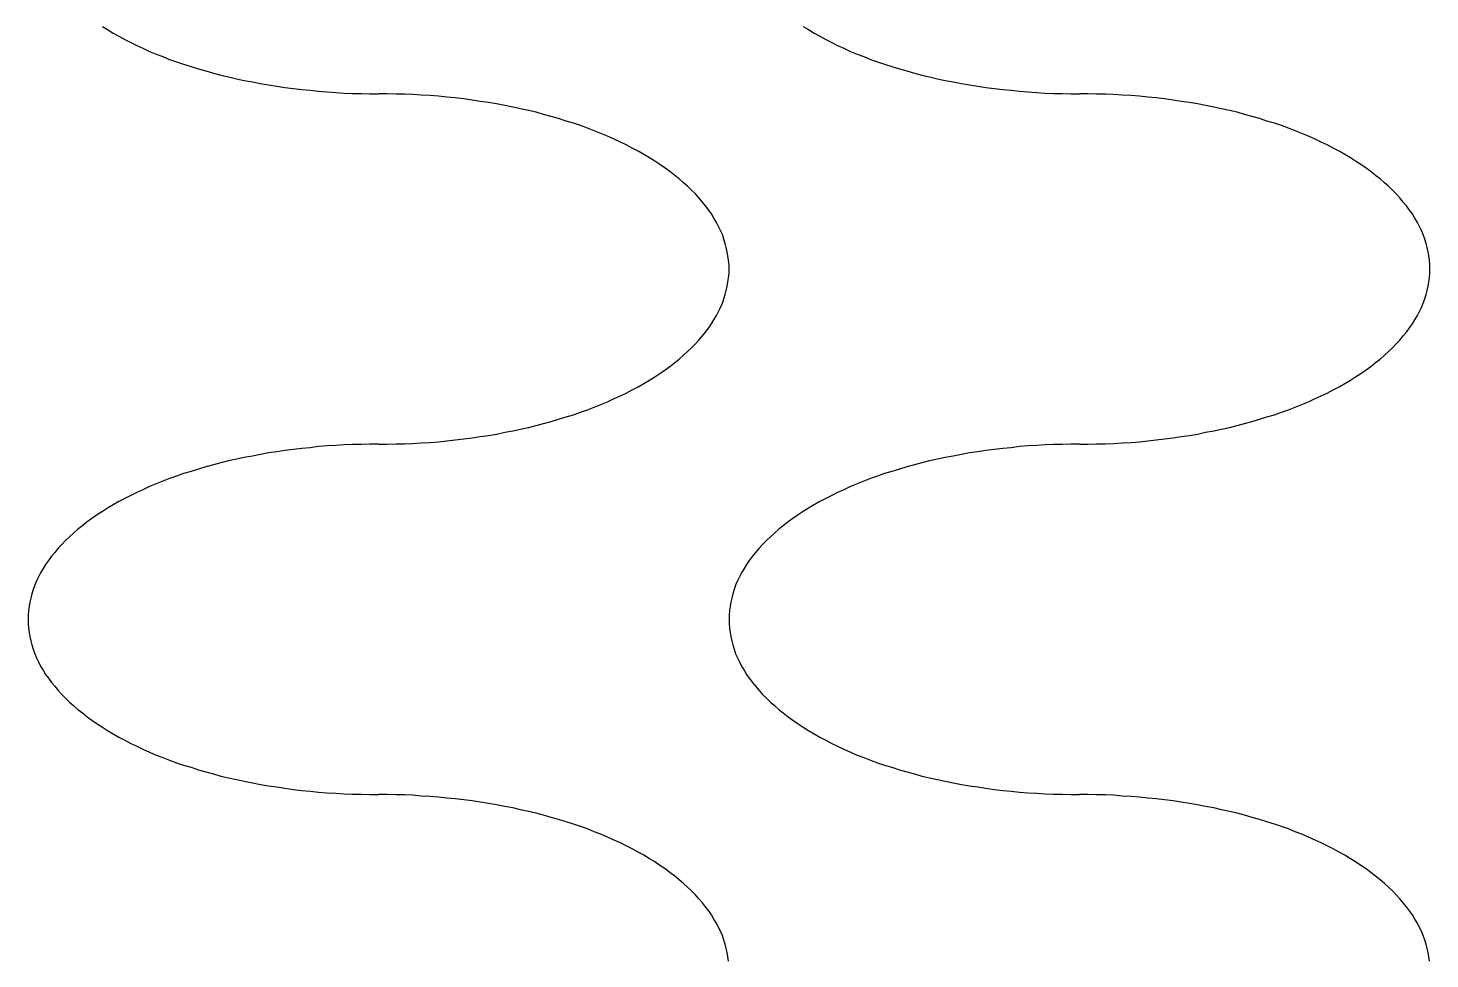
# Model space of a CAD drawing. Extents: x 0 to 40, y 0 to 70.
# Drawn here: x 29.6 to 30, y 52.0531 to 52.3188 of the extents above; entities that cross this region are included whole.
import ezdxf

# ---------------------------------------------------------------- set-up
doc = ezdxf.new("R2010")
doc.units = 0
doc.layers.add('AL_FOIL', color=2, linetype='CONTINUOUS')

msp = doc.modelspace()

# ---------------------------------------------------------------- linework, layer by layer
at = {"layer": 'AL_FOIL'}
for p, q in [((29.6212, 52.3192), (29.6227, 52.3183)), ((29.6227, 52.3183), (29.6243, 52.3173)), ((29.6243, 52.3173), (29.6259, 52.3164)), ((29.6259, 52.3164), (29.6276, 52.3155)), ((29.8212, 52.3192), (29.8227, 52.3183)), ((29.8227, 52.3183), (29.8243, 52.3173)), ((29.8243, 52.3173), (29.8259, 52.3164)), ((29.8259, 52.3164), (29.8276, 52.3155)), ((29.6276, 52.3155), (29.6293, 52.3146)), ((29.6293, 52.3146), (29.631, 52.3138)), ((29.631, 52.3138), (29.6328, 52.313)), ((29.6328, 52.313), (29.6347, 52.3121)), ((29.6347, 52.3121), (29.6366, 52.3113)), ((29.8276, 52.3155), (29.8293, 52.3146)), ((29.8293, 52.3146), (29.831, 52.3138)), ((29.831, 52.3138), (29.8328, 52.313)), ((29.8328, 52.313), (29.8347, 52.3121)), ((29.8347, 52.3121), (29.8366, 52.3113)), ((29.6366, 52.3113), (29.6385, 52.3106)), ((29.6385, 52.3106), (29.6404, 52.3098)), ((29.6404, 52.3098), (29.6424, 52.3091)), ((29.6424, 52.3091), (29.6444, 52.3084)), ((29.6444, 52.3084), (29.6465, 52.3078)), ((29.8366, 52.3113), (29.8385, 52.3106)), ((29.8385, 52.3106), (29.8404, 52.3098)), ((29.8404, 52.3098), (29.8424, 52.3091)), ((29.8424, 52.3091), (29.8444, 52.3084)), ((29.8444, 52.3084), (29.8465, 52.3078)), ((29.6465, 52.3078), (29.6486, 52.3071)), ((29.6486, 52.3071), (29.6507, 52.3065)), ((29.6507, 52.3065), (29.6529, 52.3059)), ((29.6529, 52.3059), (29.655, 52.3053)), ((29.655, 52.3053), (29.6572, 52.3048)), ((29.6572, 52.3048), (29.6595, 52.3043)), ((29.6595, 52.3043), (29.6617, 52.3038)), ((29.8465, 52.3078), (29.8486, 52.3071)), ((29.8486, 52.3071), (29.8507, 52.3065)), ((29.8507, 52.3065), (29.8529, 52.3059)), ((29.8529, 52.3059), (29.855, 52.3053)), ((29.855, 52.3053), (29.8572, 52.3048)), ((29.8572, 52.3048), (29.8595, 52.3043)), ((29.8595, 52.3043), (29.8617, 52.3038)), ((29.6617, 52.3038), (29.664, 52.3034)), ((29.664, 52.3034), (29.6663, 52.3029)), ((29.6663, 52.3029), (29.6686, 52.3025)), ((29.6686, 52.3025), (29.671, 52.3022)), ((29.671, 52.3022), (29.6733, 52.3018)), ((29.6733, 52.3018), (29.6757, 52.3015)), ((29.6757, 52.3015), (29.6781, 52.3012)), ((29.6781, 52.3012), (29.6805, 52.301)), ((29.6805, 52.301), (29.6829, 52.3007)), ((29.6829, 52.3007), (29.6853, 52.3005)), ((29.6853, 52.3005), (29.6878, 52.3004)), ((29.6878, 52.3004), (29.6902, 52.3002)), ((29.6902, 52.3002), (29.6926, 52.3001)), ((29.6926, 52.3001), (29.6951, 52.3001)), ((29.6951, 52.3001), (29.6975, 52.3)), ((29.6975, 52.3), (29.7, 52.3)), ((29.7025, 52.3), (29.7, 52.3)), ((29.7049, 52.2999), (29.7025, 52.3)), ((29.8617, 52.3038), (29.864, 52.3034)), ((29.864, 52.3034), (29.8663, 52.3029)), ((29.8663, 52.3029), (29.8686, 52.3025)), ((29.8686, 52.3025), (29.871, 52.3022)), ((29.871, 52.3022), (29.8733, 52.3018)), ((29.8733, 52.3018), (29.8757, 52.3015)), ((29.8757, 52.3015), (29.8781, 52.3012)), ((29.8781, 52.3012), (29.8805, 52.301)), ((29.8805, 52.301), (29.8829, 52.3007)), ((29.8829, 52.3007), (29.8853, 52.3005)), ((29.8853, 52.3005), (29.8878, 52.3004)), ((29.8878, 52.3004), (29.8902, 52.3002)), ((29.8902, 52.3002), (29.8926, 52.3001)), ((29.8926, 52.3001), (29.8951, 52.3001)), ((29.8951, 52.3001), (29.8975, 52.3)), ((29.8975, 52.3), (29.9, 52.3)), ((29.9025, 52.3), (29.9, 52.3)), ((29.9049, 52.2999), (29.9025, 52.3)), ((29.7074, 52.2999), (29.7049, 52.2999)), ((29.7098, 52.2998), (29.7074, 52.2999)), ((29.7122, 52.2996), (29.7098, 52.2998)), ((29.7147, 52.2995), (29.7122, 52.2996)), ((29.7171, 52.2993), (29.7147, 52.2995)), ((29.7195, 52.299), (29.7171, 52.2993)), ((29.7219, 52.2988), (29.7195, 52.299)), ((29.7243, 52.2985), (29.7219, 52.2988)), ((29.7267, 52.2982), (29.7243, 52.2985)), ((29.729, 52.2978), (29.7267, 52.2982)), ((29.7314, 52.2975), (29.729, 52.2978)), ((29.7337, 52.2971), (29.7314, 52.2975)), ((29.736, 52.2966), (29.7337, 52.2971)), ((29.7383, 52.2962), (29.736, 52.2966)), ((29.7405, 52.2957), (29.7383, 52.2962)), ((29.9074, 52.2999), (29.9049, 52.2999)), ((29.9098, 52.2998), (29.9074, 52.2999)), ((29.9122, 52.2996), (29.9098, 52.2998)), ((29.9147, 52.2995), (29.9122, 52.2996)), ((29.9171, 52.2993), (29.9147, 52.2995)), ((29.9195, 52.299), (29.9171, 52.2993)), ((29.9219, 52.2988), (29.9195, 52.299)), ((29.9243, 52.2985), (29.9219, 52.2988)), ((29.9267, 52.2982), (29.9243, 52.2985)), ((29.929, 52.2978), (29.9267, 52.2982)), ((29.9314, 52.2975), (29.929, 52.2978)), ((29.9337, 52.2971), (29.9314, 52.2975)), ((29.936, 52.2966), (29.9337, 52.2971)), ((29.9383, 52.2962), (29.936, 52.2966)), ((29.9405, 52.2957), (29.9383, 52.2962)), ((29.7428, 52.2952), (29.7405, 52.2957)), ((29.745, 52.2947), (29.7428, 52.2952)), ((29.7471, 52.2941), (29.745, 52.2947)), ((29.7493, 52.2935), (29.7471, 52.2941)), ((29.7514, 52.2929), (29.7493, 52.2935)), ((29.7535, 52.2922), (29.7514, 52.2929)), ((29.7556, 52.2916), (29.7535, 52.2922)), ((29.9428, 52.2952), (29.9405, 52.2957)), ((29.945, 52.2947), (29.9428, 52.2952)), ((29.9471, 52.2941), (29.945, 52.2947)), ((29.9493, 52.2935), (29.9471, 52.2941)), ((29.9514, 52.2929), (29.9493, 52.2935)), ((29.9535, 52.2922), (29.9514, 52.2929)), ((29.9556, 52.2916), (29.9535, 52.2922)), ((29.7576, 52.2909), (29.7556, 52.2916)), ((29.7596, 52.2902), (29.7576, 52.2909)), ((29.7615, 52.2894), (29.7596, 52.2902)), ((29.7634, 52.2887), (29.7615, 52.2894)), ((29.7653, 52.2879), (29.7634, 52.2887)), ((29.9576, 52.2909), (29.9556, 52.2916)), ((29.9596, 52.2902), (29.9576, 52.2909)), ((29.9615, 52.2894), (29.9596, 52.2902)), ((29.9634, 52.2887), (29.9615, 52.2894)), ((29.9653, 52.2879), (29.9634, 52.2887)), ((29.7672, 52.287), (29.7653, 52.2879)), ((29.769, 52.2862), (29.7672, 52.287)), ((29.7707, 52.2854), (29.769, 52.2862)), ((29.7724, 52.2845), (29.7707, 52.2854)), ((29.7741, 52.2836), (29.7724, 52.2845)), ((29.9672, 52.287), (29.9653, 52.2879)), ((29.969, 52.2862), (29.9672, 52.287)), ((29.9707, 52.2854), (29.969, 52.2862)), ((29.9724, 52.2845), (29.9707, 52.2854)), ((29.9741, 52.2836), (29.9724, 52.2845)), ((29.7757, 52.2827), (29.7741, 52.2836)), ((29.7773, 52.2817), (29.7757, 52.2827)), ((29.7788, 52.2808), (29.7773, 52.2817)), ((29.7803, 52.2798), (29.7788, 52.2808)), ((29.9757, 52.2827), (29.9741, 52.2836)), ((29.9773, 52.2817), (29.9757, 52.2827)), ((29.9788, 52.2808), (29.9773, 52.2817)), ((29.9803, 52.2798), (29.9788, 52.2808)), ((29.7818, 52.2788), (29.7803, 52.2798)), ((29.7831, 52.2778), (29.7818, 52.2788)), ((29.7845, 52.2767), (29.7831, 52.2778)), ((29.7858, 52.2757), (29.7845, 52.2767)), ((29.9818, 52.2788), (29.9803, 52.2798)), ((29.9831, 52.2778), (29.9818, 52.2788)), ((29.9845, 52.2767), (29.9831, 52.2778)), ((29.9858, 52.2757), (29.9845, 52.2767)), ((29.787, 52.2746), (29.7858, 52.2757)), ((29.7882, 52.2736), (29.787, 52.2746)), ((29.7893, 52.2725), (29.7882, 52.2736)), ((29.7904, 52.2714), (29.7893, 52.2725)), ((29.987, 52.2746), (29.9858, 52.2757)), ((29.9882, 52.2736), (29.987, 52.2746)), ((29.9893, 52.2725), (29.9882, 52.2736)), ((29.9904, 52.2714), (29.9893, 52.2725)), ((29.7914, 52.2703), (29.7904, 52.2714)), ((29.7924, 52.2691), (29.7914, 52.2703)), ((29.7933, 52.268), (29.7924, 52.2691)), ((29.7942, 52.2668), (29.7933, 52.268)), ((29.9914, 52.2703), (29.9904, 52.2714)), ((29.9924, 52.2691), (29.9914, 52.2703)), ((29.9933, 52.268), (29.9924, 52.2691)), ((29.9942, 52.2668), (29.9933, 52.268)), ((29.795, 52.2657), (29.7942, 52.2668)), ((29.7957, 52.2645), (29.795, 52.2657)), ((29.7964, 52.2633), (29.7957, 52.2645)), ((29.995, 52.2657), (29.9942, 52.2668)), ((29.9957, 52.2645), (29.995, 52.2657)), ((29.9964, 52.2633), (29.9957, 52.2645)), ((29.797, 52.2621), (29.7964, 52.2633)), ((29.7976, 52.261), (29.797, 52.2621)), ((29.7981, 52.2598), (29.7976, 52.261)), ((29.997, 52.2621), (29.9964, 52.2633)), ((29.9976, 52.261), (29.997, 52.2621)), ((29.9981, 52.2598), (29.9976, 52.261)), ((29.7985, 52.2585), (29.7981, 52.2598)), ((29.7989, 52.2573), (29.7985, 52.2585)), ((29.7992, 52.2561), (29.7989, 52.2573)), ((29.7995, 52.2549), (29.7992, 52.2561)), ((29.9985, 52.2585), (29.9981, 52.2598)), ((29.9989, 52.2573), (29.9985, 52.2585)), ((29.9992, 52.2561), (29.9989, 52.2573)), ((29.9995, 52.2549), (29.9992, 52.2561)), ((29.7997, 52.2537), (29.7995, 52.2549)), ((29.7999, 52.2525), (29.7997, 52.2537)), ((29.8, 52.2512), (29.7999, 52.2525)), ((29.9997, 52.2537), (29.9995, 52.2549)), ((29.9999, 52.2525), (29.9997, 52.2537)), ((30, 52.2512), (29.9999, 52.2525)), ((29.7999, 52.2475), (29.8, 52.2488)), ((29.8, 52.25), (29.8, 52.2512)), ((29.8, 52.2488), (29.8, 52.25)), ((29.9999, 52.2475), (30, 52.2488)), ((30, 52.25), (30, 52.2512)), ((30, 52.2488), (30, 52.25)), ((29.7992, 52.2439), (29.7995, 52.2451)), ((29.7995, 52.2451), (29.7997, 52.2463)), ((29.7997, 52.2463), (29.7999, 52.2475)), ((29.9992, 52.2439), (29.9995, 52.2451)), ((29.9995, 52.2451), (29.9997, 52.2463)), ((29.9997, 52.2463), (29.9999, 52.2475)), ((29.7976, 52.239), (29.7981, 52.2402)), ((29.7981, 52.2402), (29.7985, 52.2415)), ((29.7985, 52.2415), (29.7989, 52.2427)), ((29.7989, 52.2427), (29.7992, 52.2439)), ((29.9976, 52.239), (29.9981, 52.2402)), ((29.9981, 52.2402), (29.9985, 52.2415)), ((29.9985, 52.2415), (29.9989, 52.2427)), ((29.9989, 52.2427), (29.9992, 52.2439)), ((29.7957, 52.2355), (29.7964, 52.2367)), ((29.7964, 52.2367), (29.797, 52.2379)), ((29.797, 52.2379), (29.7976, 52.239)), ((29.9957, 52.2355), (29.9964, 52.2367)), ((29.9964, 52.2367), (29.997, 52.2379)), ((29.997, 52.2379), (29.9976, 52.239)), ((29.7924, 52.2309), (29.7933, 52.232)), ((29.7933, 52.232), (29.7942, 52.2332)), ((29.7942, 52.2332), (29.795, 52.2343)), ((29.795, 52.2343), (29.7957, 52.2355)), ((29.9924, 52.2309), (29.9933, 52.232)), ((29.9933, 52.232), (29.9942, 52.2332)), ((29.9942, 52.2332), (29.995, 52.2343)), ((29.995, 52.2343), (29.9957, 52.2355)), ((29.7893, 52.2275), (29.7904, 52.2286)), ((29.7904, 52.2286), (29.7914, 52.2297)), ((29.7914, 52.2297), (29.7924, 52.2309)), ((29.9893, 52.2275), (29.9904, 52.2286)), ((29.9904, 52.2286), (29.9914, 52.2297)), ((29.9914, 52.2297), (29.9924, 52.2309)), ((29.7845, 52.2233), (29.7858, 52.2243)), ((29.7858, 52.2243), (29.787, 52.2254)), ((29.787, 52.2254), (29.7882, 52.2264)), ((29.7882, 52.2264), (29.7893, 52.2275)), ((29.9845, 52.2233), (29.9858, 52.2243)), ((29.9858, 52.2243), (29.987, 52.2254)), ((29.987, 52.2254), (29.9882, 52.2264)), ((29.9882, 52.2264), (29.9893, 52.2275)), ((29.7788, 52.2192), (29.7803, 52.2202)), ((29.7803, 52.2202), (29.7818, 52.2212)), ((29.7818, 52.2212), (29.7831, 52.2222)), ((29.7831, 52.2222), (29.7845, 52.2233)), ((29.9788, 52.2192), (29.9803, 52.2202)), ((29.9803, 52.2202), (29.9818, 52.2212)), ((29.9818, 52.2212), (29.9831, 52.2222)), ((29.9831, 52.2222), (29.9845, 52.2233)), ((29.7724, 52.2155), (29.7741, 52.2164)), ((29.7741, 52.2164), (29.7757, 52.2173)), ((29.7757, 52.2173), (29.7773, 52.2183)), ((29.7773, 52.2183), (29.7788, 52.2192)), ((29.9724, 52.2155), (29.9741, 52.2164)), ((29.9741, 52.2164), (29.9757, 52.2173)), ((29.9757, 52.2173), (29.9773, 52.2183)), ((29.9773, 52.2183), (29.9788, 52.2192)), ((29.7634, 52.2113), (29.7653, 52.2121)), ((29.7653, 52.2121), (29.7672, 52.213)), ((29.7672, 52.213), (29.769, 52.2138)), ((29.769, 52.2138), (29.7707, 52.2146)), ((29.7707, 52.2146), (29.7724, 52.2155)), ((29.9634, 52.2113), (29.9653, 52.2121)), ((29.9653, 52.2121), (29.9672, 52.213)), ((29.9672, 52.213), (29.969, 52.2138)), ((29.969, 52.2138), (29.9707, 52.2146)), ((29.9707, 52.2146), (29.9724, 52.2155)), ((29.7535, 52.2078), (29.7556, 52.2084)), ((29.7556, 52.2084), (29.7576, 52.2091)), ((29.7576, 52.2091), (29.7596, 52.2098)), ((29.7596, 52.2098), (29.7615, 52.2106)), ((29.7615, 52.2106), (29.7634, 52.2113)), ((29.9535, 52.2078), (29.9556, 52.2084)), ((29.9556, 52.2084), (29.9576, 52.2091)), ((29.9576, 52.2091), (29.9596, 52.2098)), ((29.9596, 52.2098), (29.9615, 52.2106)), ((29.9615, 52.2106), (29.9634, 52.2113)), ((29.7383, 52.2038), (29.7405, 52.2043)), ((29.7405, 52.2043), (29.7428, 52.2048)), ((29.7428, 52.2048), (29.745, 52.2053)), ((29.745, 52.2053), (29.7471, 52.2059)), ((29.7471, 52.2059), (29.7493, 52.2065)), ((29.7493, 52.2065), (29.7514, 52.2071)), ((29.7514, 52.2071), (29.7535, 52.2078)), ((29.9383, 52.2038), (29.9405, 52.2043)), ((29.9405, 52.2043), (29.9428, 52.2048)), ((29.9428, 52.2048), (29.945, 52.2053)), ((29.945, 52.2053), (29.9471, 52.2059)), ((29.9471, 52.2059), (29.9493, 52.2065)), ((29.9493, 52.2065), (29.9514, 52.2071)), ((29.9514, 52.2071), (29.9535, 52.2078)), ((29.6975, 52.2), (29.6951, 52.1999)), ((29.7, 52.2), (29.6975, 52.2)), ((29.7, 52.2), (29.7025, 52.2)), ((29.7025, 52.2), (29.7049, 52.2001)), ((29.7049, 52.2001), (29.7074, 52.2001)), ((29.7074, 52.2001), (29.7098, 52.2002)), ((29.7098, 52.2002), (29.7122, 52.2004)), ((29.7122, 52.2004), (29.7147, 52.2005)), ((29.7147, 52.2005), (29.7171, 52.2007)), ((29.7171, 52.2007), (29.7195, 52.201)), ((29.7195, 52.201), (29.7219, 52.2012)), ((29.7219, 52.2012), (29.7243, 52.2015)), ((29.7243, 52.2015), (29.7267, 52.2018)), ((29.7267, 52.2018), (29.729, 52.2022)), ((29.729, 52.2022), (29.7314, 52.2025)), ((29.7314, 52.2025), (29.7337, 52.2029)), ((29.7337, 52.2029), (29.736, 52.2034)), ((29.736, 52.2034), (29.7383, 52.2038)), ((29.8975, 52.2), (29.8951, 52.1999)), ((29.9, 52.2), (29.8975, 52.2)), ((29.9, 52.2), (29.9025, 52.2)), ((29.9025, 52.2), (29.9049, 52.2001)), ((29.9049, 52.2001), (29.9074, 52.2001)), ((29.9074, 52.2001), (29.9098, 52.2002)), ((29.9098, 52.2002), (29.9122, 52.2004)), ((29.9122, 52.2004), (29.9147, 52.2005)), ((29.9147, 52.2005), (29.9171, 52.2007)), ((29.9171, 52.2007), (29.9195, 52.201)), ((29.9195, 52.201), (29.9219, 52.2012)), ((29.9219, 52.2012), (29.9243, 52.2015)), ((29.9243, 52.2015), (29.9267, 52.2018)), ((29.9267, 52.2018), (29.929, 52.2022)), ((29.929, 52.2022), (29.9314, 52.2025)), ((29.9314, 52.2025), (29.9337, 52.2029)), ((29.9337, 52.2029), (29.936, 52.2034)), ((29.936, 52.2034), (29.9383, 52.2038)), ((29.6617, 52.1962), (29.6595, 52.1957)), ((29.664, 52.1966), (29.6617, 52.1962)), ((29.6663, 52.1971), (29.664, 52.1966)), ((29.6686, 52.1975), (29.6663, 52.1971)), ((29.671, 52.1978), (29.6686, 52.1975)), ((29.6733, 52.1982), (29.671, 52.1978)), ((29.6757, 52.1985), (29.6733, 52.1982)), ((29.6781, 52.1988), (29.6757, 52.1985)), ((29.6805, 52.199), (29.6781, 52.1988)), ((29.6829, 52.1993), (29.6805, 52.199)), ((29.6853, 52.1995), (29.6829, 52.1993)), ((29.6878, 52.1996), (29.6853, 52.1995)), ((29.6902, 52.1998), (29.6878, 52.1996)), ((29.6926, 52.1999), (29.6902, 52.1998)), ((29.6951, 52.1999), (29.6926, 52.1999)), ((29.8617, 52.1962), (29.8595, 52.1957)), ((29.864, 52.1966), (29.8617, 52.1962)), ((29.8663, 52.1971), (29.864, 52.1966)), ((29.8686, 52.1975), (29.8663, 52.1971)), ((29.871, 52.1978), (29.8686, 52.1975)), ((29.8733, 52.1982), (29.871, 52.1978)), ((29.8757, 52.1985), (29.8733, 52.1982)), ((29.8781, 52.1988), (29.8757, 52.1985)), ((29.8805, 52.199), (29.8781, 52.1988)), ((29.8829, 52.1993), (29.8805, 52.199)), ((29.8853, 52.1995), (29.8829, 52.1993)), ((29.8878, 52.1996), (29.8853, 52.1995)), ((29.8902, 52.1998), (29.8878, 52.1996)), ((29.8926, 52.1999), (29.8902, 52.1998)), ((29.8951, 52.1999), (29.8926, 52.1999)), ((29.6465, 52.1922), (29.6444, 52.1916)), ((29.6486, 52.1929), (29.6465, 52.1922)), ((29.6507, 52.1935), (29.6486, 52.1929)), ((29.6529, 52.1941), (29.6507, 52.1935)), ((29.655, 52.1947), (29.6529, 52.1941)), ((29.6572, 52.1952), (29.655, 52.1947)), ((29.6595, 52.1957), (29.6572, 52.1952)), ((29.8465, 52.1922), (29.8444, 52.1916)), ((29.8486, 52.1929), (29.8465, 52.1922)), ((29.8507, 52.1935), (29.8486, 52.1929)), ((29.8529, 52.1941), (29.8507, 52.1935)), ((29.855, 52.1947), (29.8529, 52.1941)), ((29.8572, 52.1952), (29.855, 52.1947)), ((29.8595, 52.1957), (29.8572, 52.1952)), ((29.6366, 52.1887), (29.6347, 52.1879)), ((29.6385, 52.1894), (29.6366, 52.1887)), ((29.6404, 52.1902), (29.6385, 52.1894)), ((29.6424, 52.1909), (29.6404, 52.1902)), ((29.6444, 52.1916), (29.6424, 52.1909)), ((29.8366, 52.1887), (29.8347, 52.1879)), ((29.8385, 52.1894), (29.8366, 52.1887)), ((29.8404, 52.1902), (29.8385, 52.1894)), ((29.8424, 52.1909), (29.8404, 52.1902)), ((29.8444, 52.1916), (29.8424, 52.1909)), ((29.6276, 52.1845), (29.6259, 52.1836)), ((29.6293, 52.1854), (29.6276, 52.1845)), ((29.631, 52.1862), (29.6293, 52.1854)), ((29.6328, 52.187), (29.631, 52.1862)), ((29.6347, 52.1879), (29.6328, 52.187)), ((29.8276, 52.1845), (29.8259, 52.1836)), ((29.8293, 52.1854), (29.8276, 52.1845)), ((29.831, 52.1862), (29.8293, 52.1854)), ((29.8328, 52.187), (29.831, 52.1862)), ((29.8347, 52.1879), (29.8328, 52.187)), ((29.6212, 52.1808), (29.6197, 52.1798)), ((29.6227, 52.1817), (29.6212, 52.1808)), ((29.6243, 52.1827), (29.6227, 52.1817)), ((29.6259, 52.1836), (29.6243, 52.1827)), ((29.8212, 52.1808), (29.8197, 52.1798)), ((29.8227, 52.1817), (29.8212, 52.1808)), ((29.8243, 52.1827), (29.8227, 52.1817)), ((29.8259, 52.1836), (29.8243, 52.1827)), ((29.6155, 52.1767), (29.6142, 52.1757)), ((29.6169, 52.1778), (29.6155, 52.1767)), ((29.6182, 52.1788), (29.6169, 52.1778)), ((29.6197, 52.1798), (29.6182, 52.1788)), ((29.8155, 52.1767), (29.8142, 52.1757)), ((29.8169, 52.1778), (29.8155, 52.1767)), ((29.8182, 52.1788), (29.8169, 52.1778)), ((29.8197, 52.1798), (29.8182, 52.1788)), ((29.6107, 52.1725), (29.6096, 52.1714)), ((29.6118, 52.1736), (29.6107, 52.1725)), ((29.613, 52.1746), (29.6118, 52.1736)), ((29.6142, 52.1757), (29.613, 52.1746)), ((29.8107, 52.1725), (29.8096, 52.1714)), ((29.8118, 52.1736), (29.8107, 52.1725)), ((29.813, 52.1746), (29.8118, 52.1736)), ((29.8142, 52.1757), (29.813, 52.1746)), ((29.6067, 52.168), (29.6058, 52.1668)), ((29.6076, 52.1691), (29.6067, 52.168)), ((29.6086, 52.1703), (29.6076, 52.1691)), ((29.6096, 52.1714), (29.6086, 52.1703)), ((29.8067, 52.168), (29.8058, 52.1668)), ((29.8076, 52.1691), (29.8067, 52.168)), ((29.8086, 52.1703), (29.8076, 52.1691)), ((29.8096, 52.1714), (29.8086, 52.1703)), ((29.6043, 52.1645), (29.6036, 52.1633)), ((29.605, 52.1657), (29.6043, 52.1645)), ((29.6058, 52.1668), (29.605, 52.1657)), ((29.8043, 52.1645), (29.8036, 52.1633)), ((29.805, 52.1657), (29.8043, 52.1645)), ((29.8058, 52.1668), (29.805, 52.1657)), ((29.6024, 52.161), (29.6019, 52.1598)), ((29.603, 52.1621), (29.6024, 52.161)), ((29.6036, 52.1633), (29.603, 52.1621)), ((29.8024, 52.161), (29.8019, 52.1598)), ((29.803, 52.1621), (29.8024, 52.161)), ((29.8036, 52.1633), (29.803, 52.1621)), ((29.6008, 52.1561), (29.6005, 52.1549)), ((29.6011, 52.1573), (29.6008, 52.1561)), ((29.6015, 52.1585), (29.6011, 52.1573)), ((29.6019, 52.1598), (29.6015, 52.1585)), ((29.8008, 52.1561), (29.8005, 52.1549)), ((29.8011, 52.1573), (29.8008, 52.1561)), ((29.8015, 52.1585), (29.8011, 52.1573)), ((29.8019, 52.1598), (29.8015, 52.1585)), ((29.6001, 52.1525), (29.6, 52.1512)), ((29.6003, 52.1537), (29.6001, 52.1525)), ((29.6005, 52.1549), (29.6003, 52.1537)), ((29.8001, 52.1525), (29.8, 52.1512)), ((29.8003, 52.1537), (29.8001, 52.1525)), ((29.8005, 52.1549), (29.8003, 52.1537)), ((29.6, 52.1512), (29.6, 52.15)), ((29.6, 52.15), (29.6, 52.1488)), ((29.6, 52.1488), (29.6001, 52.1475)), ((29.8, 52.1512), (29.8, 52.15)), ((29.8, 52.15), (29.8, 52.1488)), ((29.8, 52.1488), (29.8001, 52.1475)), ((29.6001, 52.1475), (29.6003, 52.1463)), ((29.6003, 52.1463), (29.6005, 52.1451)), ((29.6005, 52.1451), (29.6008, 52.1439)), ((29.8001, 52.1475), (29.8003, 52.1463)), ((29.8003, 52.1463), (29.8005, 52.1451)), ((29.8005, 52.1451), (29.8008, 52.1439)), ((29.6008, 52.1439), (29.6011, 52.1427)), ((29.6011, 52.1427), (29.6015, 52.1415)), ((29.6015, 52.1415), (29.6019, 52.1402)), ((29.6019, 52.1402), (29.6024, 52.139)), ((29.8008, 52.1439), (29.8011, 52.1427)), ((29.8011, 52.1427), (29.8015, 52.1415)), ((29.8015, 52.1415), (29.8019, 52.1402)), ((29.8019, 52.1402), (29.8024, 52.139)), ((29.6024, 52.139), (29.603, 52.1379)), ((29.603, 52.1379), (29.6036, 52.1367)), ((29.6036, 52.1367), (29.6043, 52.1355)), ((29.8024, 52.139), (29.803, 52.1379)), ((29.803, 52.1379), (29.8036, 52.1367)), ((29.8036, 52.1367), (29.8043, 52.1355)), ((29.6043, 52.1355), (29.605, 52.1343)), ((29.605, 52.1343), (29.6058, 52.1332)), ((29.6058, 52.1332), (29.6067, 52.132)), ((29.6067, 52.132), (29.6076, 52.1309)), ((29.8043, 52.1355), (29.805, 52.1343)), ((29.805, 52.1343), (29.8058, 52.1332)), ((29.8058, 52.1332), (29.8067, 52.132)), ((29.8067, 52.132), (29.8076, 52.1309)), ((29.6076, 52.1309), (29.6086, 52.1297)), ((29.6086, 52.1297), (29.6096, 52.1286)), ((29.6096, 52.1286), (29.6107, 52.1275)), ((29.8076, 52.1309), (29.8086, 52.1297)), ((29.8086, 52.1297), (29.8096, 52.1286)), ((29.8096, 52.1286), (29.8107, 52.1275)), ((29.6107, 52.1275), (29.6118, 52.1264)), ((29.6118, 52.1264), (29.613, 52.1254)), ((29.613, 52.1254), (29.6142, 52.1243)), ((29.6142, 52.1243), (29.6155, 52.1233)), ((29.8107, 52.1275), (29.8118, 52.1264)), ((29.8118, 52.1264), (29.813, 52.1254)), ((29.813, 52.1254), (29.8142, 52.1243)), ((29.8142, 52.1243), (29.8155, 52.1233)), ((29.6155, 52.1233), (29.6169, 52.1222)), ((29.6169, 52.1222), (29.6182, 52.1212)), ((29.6182, 52.1212), (29.6197, 52.1202)), ((29.6197, 52.1202), (29.6212, 52.1192)), ((29.8155, 52.1233), (29.8169, 52.1222)), ((29.8169, 52.1222), (29.8182, 52.1212)), ((29.8182, 52.1212), (29.8197, 52.1202)), ((29.8197, 52.1202), (29.8212, 52.1192)), ((29.6212, 52.1192), (29.6227, 52.1183)), ((29.6227, 52.1183), (29.6243, 52.1173)), ((29.6243, 52.1173), (29.6259, 52.1164)), ((29.6259, 52.1164), (29.6276, 52.1155)), ((29.8212, 52.1192), (29.8227, 52.1183)), ((29.8227, 52.1183), (29.8243, 52.1173)), ((29.8243, 52.1173), (29.8259, 52.1164)), ((29.8259, 52.1164), (29.8276, 52.1155)), ((29.6276, 52.1155), (29.6293, 52.1146)), ((29.6293, 52.1146), (29.631, 52.1138)), ((29.631, 52.1138), (29.6328, 52.113)), ((29.6328, 52.113), (29.6347, 52.1121)), ((29.6347, 52.1121), (29.6366, 52.1113)), ((29.8276, 52.1155), (29.8293, 52.1146)), ((29.8293, 52.1146), (29.831, 52.1138)), ((29.831, 52.1138), (29.8328, 52.113)), ((29.8328, 52.113), (29.8347, 52.1121)), ((29.8347, 52.1121), (29.8366, 52.1113)), ((29.6366, 52.1113), (29.6385, 52.1106)), ((29.6385, 52.1106), (29.6404, 52.1098)), ((29.6404, 52.1098), (29.6424, 52.1091)), ((29.6424, 52.1091), (29.6444, 52.1084)), ((29.6444, 52.1084), (29.6465, 52.1078)), ((29.8366, 52.1113), (29.8385, 52.1106)), ((29.8385, 52.1106), (29.8404, 52.1098)), ((29.8404, 52.1098), (29.8424, 52.1091)), ((29.8424, 52.1091), (29.8444, 52.1084)), ((29.8444, 52.1084), (29.8465, 52.1078)), ((29.6465, 52.1078), (29.6486, 52.1071)), ((29.6486, 52.1071), (29.6507, 52.1065)), ((29.6507, 52.1065), (29.6529, 52.1059)), ((29.6529, 52.1059), (29.655, 52.1053)), ((29.655, 52.1053), (29.6572, 52.1048)), ((29.6572, 52.1048), (29.6595, 52.1043)), ((29.6595, 52.1043), (29.6617, 52.1038)), ((29.8465, 52.1078), (29.8486, 52.1071)), ((29.8486, 52.1071), (29.8507, 52.1065)), ((29.8507, 52.1065), (29.8529, 52.1059)), ((29.8529, 52.1059), (29.855, 52.1053)), ((29.855, 52.1053), (29.8572, 52.1048)), ((29.8572, 52.1048), (29.8595, 52.1043)), ((29.8595, 52.1043), (29.8617, 52.1038)), ((29.6617, 52.1038), (29.664, 52.1034)), ((29.664, 52.1034), (29.6663, 52.1029)), ((29.6663, 52.1029), (29.6686, 52.1025)), ((29.6686, 52.1025), (29.671, 52.1022)), ((29.671, 52.1022), (29.6733, 52.1018)), ((29.6733, 52.1018), (29.6757, 52.1015)), ((29.6757, 52.1015), (29.6781, 52.1012)), ((29.6781, 52.1012), (29.6805, 52.101)), ((29.6805, 52.101), (29.6829, 52.1007)), ((29.6829, 52.1007), (29.6853, 52.1005)), ((29.6853, 52.1005), (29.6878, 52.1004)), ((29.6878, 52.1004), (29.6902, 52.1002)), ((29.6902, 52.1002), (29.6926, 52.1001)), ((29.6926, 52.1001), (29.6951, 52.1001)), ((29.6951, 52.1001), (29.6975, 52.1)), ((29.6975, 52.1), (29.7, 52.1)), ((29.7025, 52.1), (29.7, 52.1)), ((29.7049, 52.0999), (29.7025, 52.1)), ((29.8617, 52.1038), (29.864, 52.1034)), ((29.864, 52.1034), (29.8663, 52.1029)), ((29.8663, 52.1029), (29.8686, 52.1025)), ((29.8686, 52.1025), (29.871, 52.1022)), ((29.871, 52.1022), (29.8733, 52.1018)), ((29.8733, 52.1018), (29.8757, 52.1015)), ((29.8757, 52.1015), (29.8781, 52.1012)), ((29.8781, 52.1012), (29.8805, 52.101)), ((29.8805, 52.101), (29.8829, 52.1007)), ((29.8829, 52.1007), (29.8853, 52.1005)), ((29.8853, 52.1005), (29.8878, 52.1004)), ((29.8878, 52.1004), (29.8902, 52.1002)), ((29.8902, 52.1002), (29.8926, 52.1001)), ((29.8926, 52.1001), (29.8951, 52.1001)), ((29.8951, 52.1001), (29.8975, 52.1)), ((29.8975, 52.1), (29.9, 52.1)), ((29.9025, 52.1), (29.9, 52.1)), ((29.9049, 52.0999), (29.9025, 52.1)), ((29.7074, 52.0999), (29.7049, 52.0999)), ((29.7098, 52.0998), (29.7074, 52.0999)), ((29.7122, 52.0996), (29.7098, 52.0998)), ((29.7147, 52.0995), (29.7122, 52.0996)), ((29.7171, 52.0993), (29.7147, 52.0995)), ((29.7195, 52.099), (29.7171, 52.0993)), ((29.7219, 52.0988), (29.7195, 52.099)), ((29.7243, 52.0985), (29.7219, 52.0988)), ((29.7267, 52.0982), (29.7243, 52.0985)), ((29.729, 52.0978), (29.7267, 52.0982)), ((29.7314, 52.0975), (29.729, 52.0978)), ((29.7337, 52.0971), (29.7314, 52.0975)), ((29.736, 52.0966), (29.7337, 52.0971)), ((29.7383, 52.0962), (29.736, 52.0966)), ((29.7405, 52.0957), (29.7383, 52.0962)), ((29.9074, 52.0999), (29.9049, 52.0999)), ((29.9098, 52.0998), (29.9074, 52.0999)), ((29.9122, 52.0996), (29.9098, 52.0998)), ((29.9147, 52.0995), (29.9122, 52.0996)), ((29.9171, 52.0993), (29.9147, 52.0995)), ((29.9195, 52.099), (29.9171, 52.0993)), ((29.9219, 52.0988), (29.9195, 52.099)), ((29.9243, 52.0985), (29.9219, 52.0988)), ((29.9267, 52.0982), (29.9243, 52.0985)), ((29.929, 52.0978), (29.9267, 52.0982)), ((29.9314, 52.0975), (29.929, 52.0978)), ((29.9337, 52.0971), (29.9314, 52.0975)), ((29.936, 52.0966), (29.9337, 52.0971)), ((29.9383, 52.0962), (29.936, 52.0966)), ((29.9405, 52.0957), (29.9383, 52.0962)), ((29.7428, 52.0952), (29.7405, 52.0957)), ((29.745, 52.0947), (29.7428, 52.0952)), ((29.7471, 52.0941), (29.745, 52.0947)), ((29.7493, 52.0935), (29.7471, 52.0941)), ((29.7514, 52.0929), (29.7493, 52.0935)), ((29.7535, 52.0922), (29.7514, 52.0929)), ((29.7556, 52.0916), (29.7535, 52.0922)), ((29.9428, 52.0952), (29.9405, 52.0957)), ((29.945, 52.0947), (29.9428, 52.0952)), ((29.9471, 52.0941), (29.945, 52.0947)), ((29.9493, 52.0935), (29.9471, 52.0941)), ((29.9514, 52.0929), (29.9493, 52.0935)), ((29.9535, 52.0922), (29.9514, 52.0929)), ((29.9556, 52.0916), (29.9535, 52.0922)), ((29.7576, 52.0909), (29.7556, 52.0916)), ((29.7596, 52.0902), (29.7576, 52.0909)), ((29.7615, 52.0894), (29.7596, 52.0902)), ((29.7634, 52.0887), (29.7615, 52.0894)), ((29.7653, 52.0879), (29.7634, 52.0887)), ((29.9576, 52.0909), (29.9556, 52.0916)), ((29.9596, 52.0902), (29.9576, 52.0909)), ((29.9615, 52.0894), (29.9596, 52.0902)), ((29.9634, 52.0887), (29.9615, 52.0894)), ((29.9653, 52.0879), (29.9634, 52.0887)), ((29.7672, 52.087), (29.7653, 52.0879)), ((29.769, 52.0862), (29.7672, 52.087)), ((29.7707, 52.0854), (29.769, 52.0862)), ((29.7724, 52.0845), (29.7707, 52.0854)), ((29.7741, 52.0836), (29.7724, 52.0845)), ((29.9672, 52.087), (29.9653, 52.0879)), ((29.969, 52.0862), (29.9672, 52.087)), ((29.9707, 52.0854), (29.969, 52.0862)), ((29.9724, 52.0845), (29.9707, 52.0854)), ((29.9741, 52.0836), (29.9724, 52.0845)), ((29.7757, 52.0827), (29.7741, 52.0836)), ((29.7773, 52.0817), (29.7757, 52.0827)), ((29.7788, 52.0808), (29.7773, 52.0817)), ((29.7803, 52.0798), (29.7788, 52.0808)), ((29.9757, 52.0827), (29.9741, 52.0836)), ((29.9773, 52.0817), (29.9757, 52.0827)), ((29.9788, 52.0808), (29.9773, 52.0817)), ((29.9803, 52.0798), (29.9788, 52.0808)), ((29.7818, 52.0788), (29.7803, 52.0798)), ((29.7831, 52.0778), (29.7818, 52.0788)), ((29.7845, 52.0767), (29.7831, 52.0778)), ((29.7858, 52.0757), (29.7845, 52.0767)), ((29.9818, 52.0788), (29.9803, 52.0798)), ((29.9831, 52.0778), (29.9818, 52.0788)), ((29.9845, 52.0767), (29.9831, 52.0778)), ((29.9858, 52.0757), (29.9845, 52.0767)), ((29.787, 52.0746), (29.7858, 52.0757)), ((29.7882, 52.0736), (29.787, 52.0746)), ((29.7893, 52.0725), (29.7882, 52.0736)), ((29.7904, 52.0714), (29.7893, 52.0725)), ((29.987, 52.0746), (29.9858, 52.0757)), ((29.9882, 52.0736), (29.987, 52.0746)), ((29.9893, 52.0725), (29.9882, 52.0736)), ((29.9904, 52.0714), (29.9893, 52.0725)), ((29.7914, 52.0703), (29.7904, 52.0714)), ((29.7924, 52.0691), (29.7914, 52.0703)), ((29.7933, 52.068), (29.7924, 52.0691)), ((29.7942, 52.0668), (29.7933, 52.068)), ((29.9914, 52.0703), (29.9904, 52.0714)), ((29.9924, 52.0691), (29.9914, 52.0703)), ((29.9933, 52.068), (29.9924, 52.0691)), ((29.9942, 52.0668), (29.9933, 52.068)), ((29.795, 52.0657), (29.7942, 52.0668)), ((29.7957, 52.0645), (29.795, 52.0657)), ((29.7964, 52.0633), (29.7957, 52.0645)), ((29.995, 52.0657), (29.9942, 52.0668)), ((29.9957, 52.0645), (29.995, 52.0657)), ((29.9964, 52.0633), (29.9957, 52.0645)), ((29.797, 52.0621), (29.7964, 52.0633)), ((29.7976, 52.061), (29.797, 52.0621)), ((29.7981, 52.0598), (29.7976, 52.061)), ((29.997, 52.0621), (29.9964, 52.0633)), ((29.9976, 52.061), (29.997, 52.0621)), ((29.9981, 52.0598), (29.9976, 52.061)), ((29.7985, 52.0585), (29.7981, 52.0598)), ((29.7989, 52.0573), (29.7985, 52.0585)), ((29.7992, 52.0561), (29.7989, 52.0573)), ((29.7995, 52.0549), (29.7992, 52.0561)), ((29.9985, 52.0585), (29.9981, 52.0598)), ((29.9989, 52.0573), (29.9985, 52.0585)), ((29.9992, 52.0561), (29.9989, 52.0573)), ((29.9995, 52.0549), (29.9992, 52.0561)), ((29.7997, 52.0537), (29.7995, 52.0549)), ((29.7999, 52.0525), (29.7997, 52.0537)), ((29.9997, 52.0537), (29.9995, 52.0549)), ((29.9999, 52.0525), (29.9997, 52.0537))]:
    msp.add_line(p, q, dxfattribs=at)

doc.saveas('drawing.dxf')
